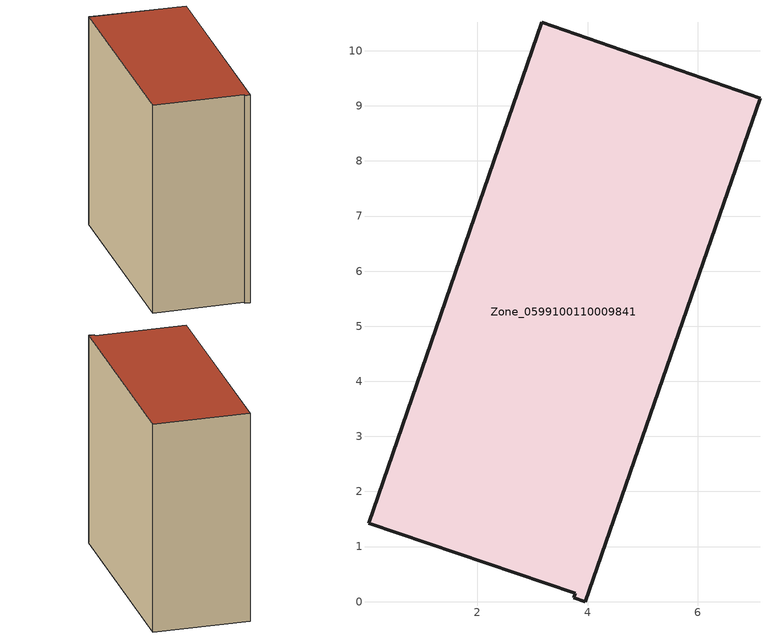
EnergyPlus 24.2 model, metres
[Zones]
Zone_0599100110009841
 floor ground (C_G): 0.02,1.42 3.17,10.52 7.13,9.14 3.95,0 3.75,0.07 3.78,0.16 z0
 wall outside (C_F): 7.13,9.14 3.17,10.52 0.02,1.42 3.78,0.16 3.75,0.07 3.95,0 7.13,9.14 z0:9.37
 roof outside (C_R): 3.17,10.52 0.02,1.42 3.78,0.16 3.75,0.07 3.95,0 7.13,9.14 z9.37
[BUILDING]
Pand.0599100110009841: North Axis=0; Terrain=City; Loads Convergence Tolerance Value=0.04; Temperature Convergence Tolerance Value=0.4; Solar Distribution=FullExterior; Maximum Number of Warmup Days=25; Minimum Number of Warmup Days=1
[Site:Location]
Rotterdam.The.Hague.AP_ZH_NLD Design_Conditions: Latitude=51.96; Longitude=4.45; Time Zone=1; Elevation=-4.5
[SITE:GROUNDTEMPERATURE:BUILDINGSURFACE]
18, 18, 18, 18, 18, 18, 18, 18, 18, 18, 18, 18
[MATERIAL] Thermal Absorptance=0.9; Solar Absorptance=0.7; Visible Absorptance=0.7
Name | Roughness | Thickness | Conductivity | Density | Specific Heat
G.TI.2015-2018 | MediumSmooth | 0.15 | 0.0428571 | 540 | 1210
F.TI.2015-2018 | Rough | 0.3 | 0.0666667 | 1920 | 840
R.TI.2015-2018 | MediumRough | 0.2 | 0.0333333 | 1500 | 1000
[CONSTRUCTION]
C_G: G.TI.2015-2018
C_F: F.TI.2015-2018
C_R: R.TI.2015-2018
[ZONE]
Zone_0599100110009841: Type=1; Multiplier=1; Ceiling Height=Autocalculate; Volume=Autocalculate; Floor Area=autocalculate; Part of Total Floor Area=Yes
[ZONEINFILTRATION:DESIGNFLOWRATE]
Infil_Zone_0599100110009841: Zone or ZoneList or Space or SpaceList=Zone_0599100110009841; Schedule=AlwaysOn; Design Flow Rate Calculation Method=Flow/Area; Flow Rate per Floor Area=0.0015; Constant Term Coefficient=1; Temperature Term Coefficient=0; Velocity Term Coefficient=0; Velocity Squared Term Coefficient=0
[HVACTEMPLATE:ZONE:IDEALLOADSAIRSYSTEM]
Zone_0599100110009841: Maximum Heating Supply Air Temperature=50; Minimum Cooling Supply Air Temperature=13; Maximum Heating Supply Air Humidity Ratio=0.0156; Minimum Cooling Supply Air Humidity Ratio=0.0077; Heating Limit=NoLimit; Cooling Limit=NoLimit; Dehumidification Control Type=ConstantSensibleHeatRatio; Cooling Sensible Heat Ratio=0.7; Dehumidification Setpoint=60; Humidification Control Type=None; Humidification Setpoint=30; Outdoor Air Method=None; Outdoor Air Flow Rate per Person=0.00944; Outdoor Air Flow Rate per Zone Floor Area=0; Outdoor Air Flow Rate per Zone=0; Demand Controlled Ventilation Type=None; Outdoor Air Economizer Type=NoEconomizer; Heat Recovery Type=None; Sensible Heat Recovery Effectiveness=0.7; Latent Heat Recovery Effectiveness=0.65
[ZONECONTROL:THERMOSTAT]
ThermostatControl_Zone_0599100110009841: Zone or ZoneList=Zone_0599100110009841; Control Type Schedule=DualSetpointControlType; Control 1=Thermostat_Zone_0599100110009841; Temperature Difference Between Cutout And Setpoint=0
[THERMOSTATSETPOINT:DUALSETPOINT]
Thermostat_Zone_0599100110009841: Heating Setpoint Temperature Schedule=HeatingSetpoint_Zone_0599100110009841; Cooling Setpoint Temperature Schedule=CoolingSetpoint_Zone_0599100110009841
[SCHEDULE:COMPACT]
HeatingSetpoint_Zone_0599100110009841: Through: 12/31, For: AllDays, Until: 24:00, 21
CoolingSetpoint_Zone_0599100110009841: Through: 12/31, For: AllDays, Until: 24:00, 24
DualSetpointControlType: Through: 12/31, For: AllDays, Until: 24:00, 4
AlwaysOn: Through: 12/31, For: AllDays, Until: 24:00, 1
